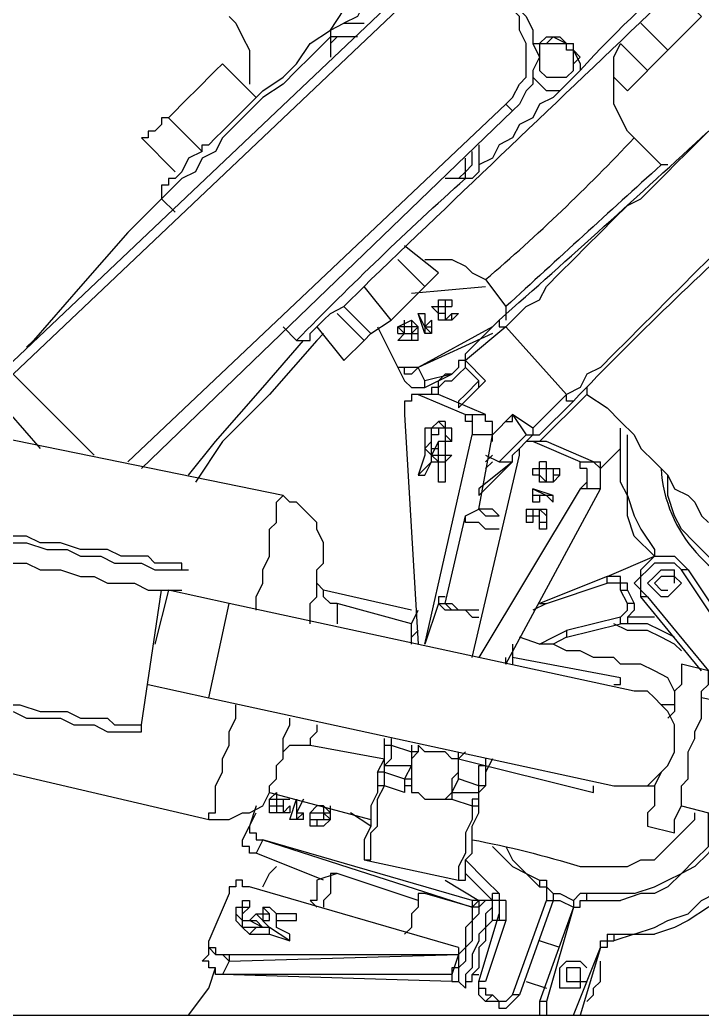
# Model space of a CAD drawing. Header units: millimetres. Extents: x -62354 to 129108, y -71259 to 35407.
# Drawn here: x 14429.8 to 14554.7, y -4990.8 to -4808.7 of the extents above; entities that cross this region are included whole.
import ezdxf

# ---------------------------------------------------------------- set-up
doc = ezdxf.new("R2010")
doc.units = ezdxf.units.MM
doc.header["$MEASUREMENT"] = 0
doc.layers.add('1st FL Layout xrf$0$CR-Machine', color=7, linetype='Continuous', transparency=0.5)

# ---------------------------------------------------------------- blocks, each defined once
blk = doc.blocks.new('1st FL Layout xrf$0$M6')
for p, q in [((-9201.186198631473, 1892.983706764934), (-9201.186198631473, 1892.97876738462)), ((-9201.149153279113, 1892.981237074777), (-9201.141744208642, 1892.981237074777)), ((-9201.141744208642, 1892.976297694462), (-9201.141744208642, 1892.981237074777)), ((-9201.166441110214, 1892.930608426552), (-9201.166441110214, 1892.934312961788)), ((-9201.165206265136, 1892.934312961788), (-9201.165206265136, 1892.930608426552)), ((-9201.168910800372, 1892.93184327163), (-9201.168910800372, 1892.928138736394)), ((-9201.171380490528, 1892.930608426552), (-9201.171380490528, 1892.926903891316)), ((-9201.17014564545, 1892.929373581473), (-9201.173850180687, 1892.929373581473)), ((-9201.173850180687, 1892.928138736394), (-9201.17014564545, 1892.928138736394)), ((-9201.17014564545, 1892.926903891316), (-9201.173850180687, 1892.926903891316)), ((-9201.167675955294, 1892.9046766799), (-9201.167675955294, 1892.910850905293)), ((-9201.163971420057, 1892.908381215136), (-9201.166441110214, 1892.908381215136)), ((-9201.167675955294, 1892.905911524979), (-9201.163971420057, 1892.905911524979)), ((-9201.140509363562, 1892.9046766799), (-9201.136804828328, 1892.9046766799)), ((-9201.123221532462, 1892.882449468484), (-9201.123221532462, 1892.884919158641)), ((-9201.130630602933, 1892.882449468484), (-9201.128160912776, 1892.879979778327)), ((-9201.128160912776, 1892.875040398012), (-9201.133100293091, 1892.875040398012)), ((-9201.176319870843, 1892.845404116124), (-9201.176319870843, 1892.854048031675)), ((-9201.16273657498, 1892.846638961203), (-9201.16273657498, 1892.851578341517)), ((-9201.157797194664, 1892.850343496439), (-9201.157797194664, 1892.845404116124)), ((-9201.163971420057, 1892.846638961203), (-9201.163971420057, 1892.842934425967)), ((-9201.13433513817, 1892.845404116124), (-9201.126926067698, 1892.845404116124)), ((-9201.196077392102, 1892.844169271045), (-9201.196077392102, 1892.840464735809)), ((-9201.168910800372, 1892.842934425967), (-9201.163971420057, 1892.842934425967)), ((-9201.154092659428, 1892.824411749787), (-9201.16026688482, 1892.824411749787)), ((-9201.159032039743, 1892.824411749787), (-9201.159032039743, 1892.821942059629)), ((-9201.156562349584, 1892.820707214551), (-9201.156562349584, 1892.825646594865)), ((-9201.155327504506, 1892.825646594865), (-9201.155327504506, 1892.820707214551)), ((-9201.159032039743, 1892.821942059629), (-9201.1615017299, 1892.819472369472)), ((-9201.154092659428, 1892.820707214551), (-9201.156562349584, 1892.820707214551)), ((-9201.16273657498, 1892.815767834236), (-9201.16273657498, 1892.809593608843)), ((-9201.207190997811, 1892.814532989157), (-9201.16273657498, 1892.814532989157)), ((-9201.14297905372, 1892.809593608843), (-9201.139274518484, 1892.809593608843))]:
    blk.add_line(p, q)
for points in [[(-9201.204721307653, 1892.986176455092), (-9201.203486462575, 1892.984941610013), (-9201.202251617497, 1892.982471919856), (-9201.201016772417, 1892.980002229698), (-9201.201016772417, 1892.973828004305)], [(-9201.209660687968, 1892.961479553518), (-9201.209660687968, 1892.962714398597), (-9201.20842584289, 1892.962714398597), (-9201.207190997811, 1892.963949243676), (-9201.205956152731, 1892.965184088754), (-9201.203486462575, 1892.967653778912), (-9201.201016772417, 1892.970123469069), (-9201.19854708226, 1892.972593159226), (-9201.194842547024, 1892.975062849384), (-9201.192372856867, 1892.977532539541), (-9201.189903166709, 1892.981237074777), (-9201.186198631473, 1892.983706764934), (-9201.183728941316, 1892.98741130017)], [(-9201.167675955294, 1892.999759750957), (-9201.17014564545, 1892.9972900608), (-9201.172615335608, 1892.996055215721), (-9201.173850180687, 1892.993585525564), (-9201.176319870843, 1892.992350680485), (-9201.177554715923, 1892.989880990328), (-9201.18002440608, 1892.988646145249), (-9201.181259251158, 1892.986176455092), (-9201.183728941316, 1892.984941610013), (-9201.18002440608, 1892.984941610013)], [(-9201.173850180687, 1892.989880990328), (-9201.171380490528, 1892.991115835406), (-9201.17014564545, 1892.992350680485), (-9201.167675955294, 1892.993585525564), (-9201.165206265136, 1892.993585525564), (-9201.16273657498, 1892.994820370642), (-9201.16026688482, 1892.993585525564), (-9201.159032039743, 1892.993585525564), (-9201.156562349584, 1892.992350680485), (-9201.154092659428, 1892.991115835406), (-9201.15285781435, 1892.989880990328), (-9201.151622969272, 1892.98741130017), (-9201.150388124192, 1892.986176455092), (-9201.149153279113, 1892.983706764934), (-9201.149153279113, 1892.981237074777), (-9201.147918434035, 1892.97876738462), (-9201.149153279113, 1892.976297694462), (-9201.149153279113, 1892.973828004305), (-9201.150388124192, 1892.972593159226), (-9201.151622969272, 1892.970123469069), (-9201.15285781435, 1892.96888862399)], [(-9201.220774293675, 1892.903441834821), (-9201.15285781435, 1892.96888862399), (-9201.154092659428, 1892.970123469069), (-9201.15285781435, 1892.971358314148), (-9201.151622969272, 1892.973828004305), (-9201.150388124192, 1892.975062849384), (-9201.150388124192, 1892.981237074777), (-9201.151622969272, 1892.983706764934), (-9201.151622969272, 1892.986176455092), (-9201.154092659428, 1892.988646145249), (-9201.156562349584, 1892.989880990328), (-9201.157797194664, 1892.991115835406), (-9201.16026688482, 1892.992350680485), (-9201.166441110214, 1892.992350680485), (-9201.168910800372, 1892.991115835406), (-9201.17014564545, 1892.989880990328), (-9201.172615335608, 1892.988646145249)], [(-9201.229418209226, 1892.905911524979), (-9201.24423635017, 1892.920729665922), (-9201.172615335608, 1892.988646145249), (-9201.172615335608, 1892.989880990328), (-9201.173850180687, 1892.989880990328), (-9201.245471195249, 1892.921964511001), (-9201.245471195249, 1892.920729665922)], [(-9201.186198631473, 1892.983706764934), (-9201.183728941316, 1892.984941610013)], [(-9201.13433513817, 1892.975062849384), (-9201.131865448013, 1892.972593159226), (-9201.12445637754, 1892.980002229698), (-9201.129395757855, 1892.984941610013)], [(-9201.181259251158, 1892.982471919856), (-9201.186198631473, 1892.982471919856), (-9201.189903166709, 1892.97876738462), (-9201.192372856867, 1892.976297694462), (-9201.194842547024, 1892.973828004305), (-9201.19854708226, 1892.971358314148), (-9201.201016772417, 1892.96888862399), (-9201.203486462575, 1892.966418933833), (-9201.205956152731, 1892.963949243676), (-9201.207190997811, 1892.961479553518), (-9201.209660687968, 1892.96024470844), (-9201.210895533046, 1892.957775018282), (-9201.213365223204, 1892.956540173204), (-9201.21583491336, 1892.954070483047), (-9201.21706975844, 1892.952835637968), (-9201.223243983834, 1892.946661412574), (-9201.231887899385, 1892.936782651945), (-9201.240531814934, 1892.926903891316), (-9201.241766660012, 1892.925669046237)], [(-9201.184963786394, 1892.982471919856), (-9201.186198631473, 1892.981237074777)], [(-9201.147918434035, 1892.981237074777), (-9201.146683588957, 1892.982471919856), (-9201.144213898799, 1892.982471919856)], [(-9201.147918434035, 1892.981237074777), (-9201.147918434035, 1892.976297694462), (-9201.146683588957, 1892.975062849384), (-9201.14297905372, 1892.975062849384)], [(-9201.145448743877, 1892.982471919856), (-9201.146683588957, 1892.981237074777)], [(-9201.145448743877, 1892.982471919856), (-9201.14297905372, 1892.981237074777)], [(-9201.14297905372, 1892.981237074777), (-9201.144213898799, 1892.982471919856)], [(-9201.141744208642, 1892.980002229698), (-9201.14297905372, 1892.980002229698), (-9201.14297905372, 1892.981237074777)], [(-9201.12445637754, 1892.959009863361), (-9201.125691222618, 1892.959009863361), (-9201.130630602933, 1892.963949243676), (-9201.131865448013, 1892.965184088754), (-9201.13433513817, 1892.970123469069), (-9201.13433513817, 1892.97876738462), (-9201.133100293091, 1892.981237074777), (-9201.128160912776, 1892.976297694462)], [(-9201.141744208642, 1892.980002229698), (-9201.140509363562, 1892.977532539541), (-9201.140509363562, 1892.976297694462), (-9201.141744208642, 1892.975062849384), (-9201.145448743877, 1892.971358314148), (-9201.147918434035, 1892.970123469069), (-9201.149153279113, 1892.967653778912), (-9201.151622969272, 1892.966418933833), (-9201.15285781435, 1892.963949243676), (-9201.155327504506, 1892.962714398597), (-9201.156562349584, 1892.96024470844), (-9201.159032039743, 1892.959009863361)], [(-9201.141744208642, 1892.977532539541), (-9201.140509363562, 1892.97876738462), (-9201.141744208642, 1892.980002229698)], [(-9201.199781927338, 1892.971358314148), (-9201.205956152731, 1892.977532539541), (-9201.207190997811, 1892.976297694462), (-9201.210895533046, 1892.972593159226), (-9201.212130378126, 1892.971358314148), (-9201.21583491336, 1892.967653778912), (-9201.209660687968, 1892.961479553518), (-9201.212130378126, 1892.96024470844), (-9201.213365223204, 1892.957775018282), (-9201.214600068282, 1892.956540173204), (-9201.21583491336, 1892.956540173204), (-9201.21583491336, 1892.955305328125), (-9201.21706975844, 1892.955305328125), (-9201.21706975844, 1892.952835637968), (-9201.214600068282, 1892.95036594781)], [(-9201.14297905372, 1892.975062849384), (-9201.141744208642, 1892.976297694462)], [(-9201.144213898799, 1892.972593159226), (-9201.146683588957, 1892.972593159226), (-9201.149153279113, 1892.975062849384)], [(-9201.223243983834, 1892.9046766799), (-9201.154092659428, 1892.970123469069)], [(-9201.21583491336, 1892.967653778912), (-9201.21706975844, 1892.967653778912), (-9201.21706975844, 1892.966418933833), (-9201.218304603519, 1892.965184088754), (-9201.219539448597, 1892.965184088754), (-9201.219539448597, 1892.963949243676), (-9201.220774293675, 1892.963949243676), (-9201.214600068282, 1892.957775018282)], [(-9201.147918434035, 1892.909616060215), (-9201.141744208642, 1892.915790285608), (-9201.14297905372, 1892.915790285608), (-9201.14297905372, 1892.917025130686), (-9201.154092659428, 1892.929373581473), (-9201.15285781435, 1892.930608426552), (-9201.150388124192, 1892.933078116709), (-9201.147918434035, 1892.934312961788), (-9201.146683588957, 1892.936782651945), (-9201.144213898799, 1892.939252342102), (-9201.141744208642, 1892.94172203226), (-9201.139274518484, 1892.944191722417), (-9201.136804828328, 1892.946661412574), (-9201.13433513817, 1892.949131102732), (-9201.131865448013, 1892.951600792889), (-9201.129395757855, 1892.952835637968), (-9201.126926067698, 1892.955305328125), (-9201.12445637754, 1892.957775018282), (-9201.123221532462, 1892.959009863361), (-9201.120751842303, 1892.961479553518), (-9201.117047307069, 1892.965184088754), (-9201.115812461989, 1892.965184088754), (-9201.115812461989, 1892.967653778912)], [(-9201.159032039743, 1892.962714398597), (-9201.159032039743, 1892.957775018282), (-9201.16026688482, 1892.956540173204), (-9201.165206265136, 1892.956540173204)], [(-9201.16273657498, 1892.956540173204), (-9201.1615017299, 1892.957775018282), (-9201.16026688482, 1892.959009863361), (-9201.16026688482, 1892.961479553518)], [(-9201.103464011203, 1892.962714398597), (-9201.10716854644, 1892.96024470844), (-9201.10716854644, 1892.959009863361), (-9201.10593370136, 1892.951600792889), (-9201.10716854644, 1892.95036594781), (-9201.109638236596, 1892.949131102732), (-9201.110873081674, 1892.946661412574), (-9201.113342771832, 1892.945426567496), (-9201.11457761691, 1892.942956877338), (-9201.117047307069, 1892.94172203226), (-9201.119516997225, 1892.939252342102), (-9201.121986687383, 1892.936782651945), (-9201.12445637754, 1892.934312961788), (-9201.126926067698, 1892.93184327163), (-9201.129395757855, 1892.929373581473), (-9201.131865448013, 1892.926903891316), (-9201.13433513817, 1892.924434201158), (-9201.136804828328, 1892.921964511001), (-9201.139274518484, 1892.920729665922), (-9201.140509363562, 1892.918259975765), (-9201.14297905372, 1892.917025130686), (-9201.149153279113, 1892.910850905293), (-9201.15285781435, 1892.91332059545), (-9201.156562349584, 1892.909616060215)], [(-9201.168910800372, 1892.936782651945), (-9201.166441110214, 1892.939252342102), (-9201.172615335608, 1892.944191722417)], [(-9201.139274518484, 1892.918259975765), (-9201.139274518484, 1892.917025130686), (-9201.135569983247, 1892.914555440529), (-9201.133100293091, 1892.912085750372), (-9201.130630602933, 1892.909616060215), (-9201.129395757855, 1892.907146370057), (-9201.126926067698, 1892.9046766799), (-9201.12445637754, 1892.902206989743), (-9201.123221532462, 1892.899737299585), (-9201.120751842303, 1892.898502454507), (-9201.119516997225, 1892.897267609428), (-9201.118282152147, 1892.894797919271), (-9201.117047307069, 1892.893563074192)], [(-9201.175085025765, 1892.930608426552), (-9201.168910800372, 1892.936782651945), (-9201.173850180687, 1892.94172203226)], [(-9201.168910800372, 1892.94172203226), (-9201.163971420057, 1892.94172203226), (-9201.1615017299, 1892.940487187181), (-9201.16026688482, 1892.939252342102), (-9201.157797194664, 1892.938017497024), (-9201.154092659428, 1892.933078116709), (-9201.154092659428, 1892.930608426552)], [(-9201.194842547024, 1892.929373581473), (-9201.192372856867, 1892.926903891316), (-9201.189903166709, 1892.926903891316), (-9201.189903166709, 1892.928138736394), (-9201.187433476553, 1892.930608426552), (-9201.186198631473, 1892.93184327163), (-9201.183728941316, 1892.933078116709), (-9201.178789561001, 1892.928138736394), (-9201.175085025765, 1892.930608426552), (-9201.18002440608, 1892.936782651945), (-9201.183728941316, 1892.933078116709)], [(-9201.171380490528, 1892.935547806866), (-9201.157797194664, 1892.936782651945)], [(-9201.166441110214, 1892.934312961788), (-9201.163971420057, 1892.934312961788), (-9201.163971420057, 1892.933078116709)], [(-9201.18866832163, 1892.929373581473), (-9201.183728941316, 1892.92319935608), (-9201.18002440608, 1892.926903891316), (-9201.184963786394, 1892.93184327163)], [(-9201.167675955294, 1892.930608426552), (-9201.167675955294, 1892.928138736394), (-9201.168910800372, 1892.928138736394), (-9201.17014564545, 1892.93184327163)], [(-9201.167675955294, 1892.930608426552), (-9201.168910800372, 1892.929373581473), (-9201.17014564545, 1892.93184327163), (-9201.168910800372, 1892.93184327163)], [(-9201.166441110214, 1892.93184327163), (-9201.167675955294, 1892.933078116709), (-9201.163971420057, 1892.933078116709)], [(-9201.163971420057, 1892.930608426552), (-9201.163971420057, 1892.93184327163), (-9201.16273657498, 1892.93184327163), (-9201.163971420057, 1892.930608426552), (-9201.166441110214, 1892.930608426552)], [(-9201.165206265136, 1892.93184327163), (-9201.166441110214, 1892.93184327163)], [(-9201.165206265136, 1892.930608426552), (-9201.163971420057, 1892.93184327163)], [(-9201.173850180687, 1892.928138736394), (-9201.173850180687, 1892.929373581473), (-9201.171380490528, 1892.930608426552)], [(-9201.173850180687, 1892.929373581473), (-9201.172615335608, 1892.928138736394), (-9201.172615335608, 1892.930608426552)], [(-9201.17014564545, 1892.926903891316), (-9201.17014564545, 1892.929373581473), (-9201.171380490528, 1892.930608426552)], [(-9201.159032039743, 1892.918259975765), (-9201.159032039743, 1892.919494820844), (-9201.1615017299, 1892.921964511001), (-9201.1615017299, 1892.924434201158), (-9201.155327504506, 1892.930608426552), (-9201.155327504506, 1892.929373581473), (-9201.154092659428, 1892.929373581473), (-9201.1615017299, 1892.92319935608)], [(-9201.177554715923, 1892.929373581473), (-9201.173850180687, 1892.921964511001), (-9201.172615335608, 1892.919494820844), (-9201.171380490528, 1892.918259975765), (-9201.168910800372, 1892.918259975765), (-9201.168910800372, 1892.919494820844)], [(-9201.156562349584, 1892.929373581473), (-9201.17014564545, 1892.921964511001), (-9201.171380490528, 1892.920729665922), (-9201.172615335608, 1892.920729665922), (-9201.172615335608, 1892.921964511001)], [(-9201.17014564545, 1892.929373581473), (-9201.171380490528, 1892.928138736394)], [(-9201.168910800372, 1892.929373581473), (-9201.167675955294, 1892.928138736394)], [(-9201.168910800372, 1892.929373581473), (-9201.167675955294, 1892.929373581473)], [(-9201.212130378126, 1892.902206989743), (-9201.207190997811, 1892.908381215136), (-9201.19854708226, 1892.918259975765), (-9201.191138011787, 1892.926903891316)], [(-9201.187433476553, 1892.928138736394), (-9201.18866832163, 1892.926903891316), (-9201.197312237182, 1892.917025130686), (-9201.205956152731, 1892.908381215136), (-9201.210895533046, 1892.900972144664)], [(-9201.178789561001, 1892.928138736394), (-9201.18002440608, 1892.926903891316)], [(-9201.173850180687, 1892.926903891316), (-9201.172615335608, 1892.928138736394)], [(-9201.156562349584, 1892.928138736394), (-9201.17014564545, 1892.921964511001)], [(-9201.1615017299, 1892.92319935608), (-9201.16273657498, 1892.92319935608), (-9201.16273657498, 1892.921964511001), (-9201.163971420057, 1892.920729665922), (-9201.165206265136, 1892.920729665922), (-9201.166441110214, 1892.919494820844)], [(-9201.159032039743, 1892.919494820844), (-9201.1615017299, 1892.917025130686), (-9201.16273657498, 1892.915790285608), (-9201.16273657498, 1892.914555440529), (-9201.157797194664, 1892.919494820844), (-9201.1615017299, 1892.92319935608)], [(-9201.168910800372, 1892.918259975765), (-9201.163971420057, 1892.920729665922), (-9201.168910800372, 1892.919494820844), (-9201.17014564545, 1892.921964511001), (-9201.173850180687, 1892.921964511001)], [(-9201.166441110214, 1892.918259975765), (-9201.165206265136, 1892.919494820844), (-9201.163971420057, 1892.919494820844), (-9201.16273657498, 1892.920729665922), (-9201.1615017299, 1892.921964511001)], [(-9201.166441110214, 1892.917025130686), (-9201.166441110214, 1892.919494820844)], [(-9201.166441110214, 1892.918259975765), (-9201.167675955294, 1892.918259975765), (-9201.167675955294, 1892.917025130686)], [(-9201.247940885407, 1892.917025130686), (-9201.239296969856, 1892.907146370057)], [(-9201.17014564545, 1892.917025130686), (-9201.1615017299, 1892.91332059545), (-9201.157797194664, 1892.91332059545), (-9201.166441110214, 1892.917025130686), (-9201.171380490528, 1892.917025130686), (-9201.171380490528, 1892.915790285608), (-9201.172615335608, 1892.915790285608)], [(-9201.172615335608, 1892.915790285608), (-9201.172615335608, 1892.91332059545), (-9201.17014564545, 1892.871335862776)], [(-9201.147918434035, 1892.908381215136), (-9201.139274518484, 1892.917025130686)], [(-9201.165206265136, 1892.912085750372), (-9201.166441110214, 1892.912085750372), (-9201.167675955294, 1892.910850905293)], [(-9201.165206265136, 1892.912085750372), (-9201.165206265136, 1892.900972144664), (-9201.166441110214, 1892.900972144664), (-9201.166441110214, 1892.908381215136)], [(-9201.166441110214, 1892.912085750372), (-9201.165206265136, 1892.910850905293)], [(-9201.16026688482, 1892.912085750372), (-9201.1615017299, 1892.912085750372), (-9201.1615017299, 1892.91332059545)], [(-9201.16026688482, 1892.91332059545), (-9201.16026688482, 1892.909616060215)], [(-9201.156562349584, 1892.912085750372), (-9201.157797194664, 1892.912085750372), (-9201.157797194664, 1892.91332059545)], [(-9201.156562349584, 1892.908381215136), (-9201.156562349584, 1892.912085750372)], [(-9201.154092659428, 1892.912085750372), (-9201.15285781435, 1892.912085750372)], [(-9201.15285781435, 1892.912085750372), (-9201.15285781435, 1892.91332059545), (-9201.150388124192, 1892.909616060215), (-9201.147918434035, 1892.909616060215)], [(-9201.270168096822, 1892.910850905293), (-9201.28251654761, 1892.893563074192), (-9201.280046857451, 1892.896032764349), (-9201.276342322215, 1892.896032764349), (-9201.275107477137, 1892.894797919271), (-9201.270168096822, 1892.894797919271), (-9201.267698406666, 1892.893563074192), (-9201.261524181271, 1892.893563074192), (-9201.257819646036, 1892.892328229113), (-9201.255349955878, 1892.892328229113), (-9201.251645420642, 1892.891093384035), (-9201.247940885407, 1892.891093384035), (-9201.24423635017, 1892.889858538956), (-9201.241766660012, 1892.889858538956), (-9201.238062124778, 1892.888623693877), (-9201.234357589541, 1892.888623693877), (-9201.231887899385, 1892.887388848799), (-9201.228183364148, 1892.887388848799), (-9201.22571367399, 1892.88615400372), (-9201.220774293675, 1892.88615400372), (-9201.218304603519, 1892.884919158641), (-9201.212130378126, 1892.884919158641)], [(-9201.163971420057, 1892.910850905293), (-9201.168910800372, 1892.910850905293), (-9201.168910800372, 1892.905911524979), (-9201.17014564545, 1892.902206989743), (-9201.167675955294, 1892.9046766799)], [(-9201.166441110214, 1892.910850905293), (-9201.166441110214, 1892.909616060215), (-9201.167675955294, 1892.909616060215)], [(-9201.165206265136, 1892.909616060215), (-9201.163971420057, 1892.908381215136), (-9201.163971420057, 1892.910850905293)], [(-9201.149153279113, 1892.910850905293), (-9201.149153279113, 1892.909616060215)], [(-9201.131865448013, 1892.898502454507), (-9201.133100293091, 1892.900972144664), (-9201.133100293091, 1892.910850905293)], [(-9201.189903166709, 1892.875040398012), (-9201.189903166709, 1892.878744933248), (-9201.18866832163, 1892.879979778327), (-9201.18866832163, 1892.884919158641), (-9201.187433476553, 1892.88615400372), (-9201.187433476553, 1892.889858538956), (-9201.18866832163, 1892.892328229113), (-9201.18866832163, 1892.893563074192), (-9201.189903166709, 1892.894797919271), (-9201.192372856867, 1892.897267609428), (-9201.193607701945, 1892.897267609428), (-9201.194842547024, 1892.898502454507), (-9201.249175730485, 1892.909616060215), (-9201.255349955878, 1892.909616060215), (-9201.256584800956, 1892.908381215136), (-9201.257819646036, 1892.907146370057), (-9201.259054491115, 1892.905911524979), (-9201.260289336193, 1892.903441834821), (-9201.261524181271, 1892.902206989743), (-9201.261524181271, 1892.898502454507), (-9201.262759026351, 1892.897267609428)], [(-9201.159032039743, 1892.877510088169), (-9201.165206265136, 1892.877510088169), (-9201.166441110214, 1892.878744933248), (-9201.168910800372, 1892.871335862776), (-9201.16026688482, 1892.909616060215)], [(-9201.166441110214, 1892.908381215136), (-9201.167675955294, 1892.905911524979), (-9201.168910800372, 1892.907146370057), (-9201.167675955294, 1892.908381215136)], [(-9201.165206265136, 1892.878744933248), (-9201.1615017299, 1892.894797919271), (-9201.159032039743, 1892.896032764349), (-9201.156562349584, 1892.909616060215)], [(-9201.156562349584, 1892.909616060215), (-9201.16026688482, 1892.909616060215)], [(-9201.16026688482, 1892.868866172619), (-9201.151622969272, 1892.905911524979), (-9201.151622969272, 1892.907146370057), (-9201.150388124192, 1892.908381215136)], [(-9201.155327504506, 1892.9046766799), (-9201.151622969272, 1892.908381215136), (-9201.150388124192, 1892.909616060215)], [(-9201.146683588957, 1892.908381215136), (-9201.150388124192, 1892.908381215136), (-9201.149153279113, 1892.909616060215)], [(-9201.139274518484, 1892.903441834821), (-9201.140509363562, 1892.903441834821), (-9201.140509363562, 1892.9046766799), (-9201.149153279113, 1892.908381215136)], [(-9201.138039673406, 1892.9046766799), (-9201.146683588957, 1892.908381215136)], [(-9201.133100293091, 1892.883684313563), (-9201.135569983247, 1892.883684313563), (-9201.126926067698, 1892.887388848799), (-9201.130630602933, 1892.891093384035), (-9201.131865448013, 1892.894797919271), (-9201.131865448013, 1892.909616060215)], [(-9201.167675955294, 1892.907146370057), (-9201.166441110214, 1892.907146370057)], [(-9201.157797194664, 1892.905911524979), (-9201.155327504506, 1892.9046766799), (-9201.15285781435, 1892.9046766799), (-9201.15285781435, 1892.905911524979), (-9201.151622969272, 1892.907146370057)], [(-9201.136804828328, 1892.903441834821), (-9201.133100293091, 1892.907146370057)], [(-9201.17014564545, 1892.902206989743), (-9201.168910800372, 1892.902206989743), (-9201.167675955294, 1892.9046766799), (-9201.165206265136, 1892.9046766799)], [(-9201.166441110214, 1892.9046766799), (-9201.167675955294, 1892.905911524979)], [(-9201.163971420057, 1892.905911524979), (-9201.165206265136, 1892.9046766799)], [(-9201.159032039743, 1892.899737299585), (-9201.159032039743, 1892.898502454507), (-9201.15285781435, 1892.9046766799), (-9201.159032039743, 1892.899737299585)], [(-9201.157797194664, 1892.9046766799), (-9201.156562349584, 1892.905911524979)], [(-9201.156562349584, 1892.9046766799), (-9201.157797194664, 1892.903441834821)], [(-9201.154092659428, 1892.86763132754), (-9201.136804828328, 1892.899737299585), (-9201.136804828328, 1892.9046766799)], [(-9201.146683588957, 1892.900972144664), (-9201.146683588957, 1892.9046766799), (-9201.147918434035, 1892.9046766799)], [(-9201.145448743877, 1892.900972144664), (-9201.147918434035, 1892.900972144664), (-9201.147918434035, 1892.9046766799)], [(-9201.138039673406, 1892.9046766799), (-9201.136804828328, 1892.903441834821)], [(-9201.147918434035, 1892.902206989743), (-9201.149153279113, 1892.902206989743), (-9201.149153279113, 1892.903441834821), (-9201.144213898799, 1892.903441834821)], [(-9201.145448743877, 1892.903441834821), (-9201.145448743877, 1892.900972144664)], [(-9201.144213898799, 1892.902206989743), (-9201.144213898799, 1892.903441834821)], [(-9201.139274518484, 1892.903441834821), (-9201.139274518484, 1892.899737299585)], [(-9201.147918434035, 1892.902206989743), (-9201.146683588957, 1892.900972144664)], [(-9201.145448743877, 1892.900972144664), (-9201.144213898799, 1892.902206989743), (-9201.145448743877, 1892.902206989743)], [(-9201.140509363562, 1892.899737299585), (-9201.139274518484, 1892.900972144664)], [(-9201.093585250574, 1892.876275243091), (-9201.093585250574, 1892.877510088169), (-9201.094820095652, 1892.878744933248), (-9201.09605494073, 1892.878744933248), (-9201.094820095652, 1892.879979778327), (-9201.104698856281, 1892.881214623405), (-9201.108403391518, 1892.882449468484), (-9201.110873081674, 1892.883684313563), (-9201.113342771832, 1892.884919158641), (-9201.115812461989, 1892.88615400372), (-9201.118282152147, 1892.888623693877), (-9201.119516997225, 1892.889858538956), (-9201.121986687383, 1892.892328229113), (-9201.123221532462, 1892.894797919271), (-9201.12445637754, 1892.898502454507), (-9201.12445637754, 1892.902206989743)], [(-9201.136804828328, 1892.899737299585), (-9201.140509363562, 1892.899737299585), (-9201.159032039743, 1892.868866172619)], [(-9201.147918434035, 1892.898502454507), (-9201.147918434035, 1892.897267609428), (-9201.149153279113, 1892.897267609428), (-9201.149153279113, 1892.899737299585), (-9201.146683588957, 1892.898502454507), (-9201.145448743877, 1892.897267609428), (-9201.145448743877, 1892.898502454507), (-9201.149153279113, 1892.899737299585)], [(-9201.213365223204, 1892.884919158641), (-9201.213365223204, 1892.88615400372), (-9201.218304603519, 1892.88615400372), (-9201.219539448597, 1892.887388848799), (-9201.224478828912, 1892.887388848799), (-9201.22694851907, 1892.888623693877), (-9201.231887899385, 1892.888623693877), (-9201.23559243462, 1892.889858538956), (-9201.239296969856, 1892.889858538956), (-9201.241766660012, 1892.891093384035), (-9201.245471195249, 1892.891093384035)], [(-9201.245471195249, 1892.88615400372), (-9201.241766660012, 1892.88615400372), (-9201.239296969856, 1892.884919158641), (-9201.23559243462, 1892.884919158641), (-9201.231887899385, 1892.883684313563), (-9201.229418209226, 1892.883684313563), (-9201.22694851907, 1892.882449468484), (-9201.222009138755, 1892.882449468484), (-9201.219539448597, 1892.881214623405), (-9201.213365223204, 1892.881214623405)], [(-9201.199781927338, 1892.877510088169), (-9201.199781927338, 1892.879979778327), (-9201.19854708226, 1892.882449468484), (-9201.19854708226, 1892.884919158641), (-9201.197312237182, 1892.887388848799), (-9201.197312237182, 1892.892328229113), (-9201.196077392102, 1892.893563074192), (-9201.196077392102, 1892.897267609428), (-9201.194842547024, 1892.898502454507)], [(-9201.145448743877, 1892.898502454507), (-9201.149153279113, 1892.898502454507)], [(-9201.131865448013, 1892.898502454507), (-9201.130630602933, 1892.894797919271), (-9201.129395757855, 1892.892328229113), (-9201.126926067698, 1892.888623693877), (-9201.126926067698, 1892.887388848799)], [(-9201.149153279113, 1892.896032764349), (-9201.149153279113, 1892.893563074192), (-9201.150388124192, 1892.893563074192)], [(-9201.150388124192, 1892.896032764349), (-9201.146683588957, 1892.896032764349)], [(-9201.150388124192, 1892.896032764349), (-9201.150388124192, 1892.893563074192)], [(-9201.146683588957, 1892.896032764349), (-9201.146683588957, 1892.892328229113), (-9201.147918434035, 1892.892328229113), (-9201.147918434035, 1892.896032764349)], [(-9201.147918434035, 1892.896032764349), (-9201.146683588957, 1892.894797919271)], [(-9201.155327504506, 1892.892328229113), (-9201.157797194664, 1892.892328229113), (-9201.159032039743, 1892.893563074192), (-9201.1615017299, 1892.893563074192), (-9201.1615017299, 1892.894797919271)], [(-9201.150388124192, 1892.894797919271), (-9201.147918434035, 1892.894797919271)], [(-9201.146683588957, 1892.893563074192), (-9201.147918434035, 1892.893563074192)], [(-9201.129395757855, 1892.884919158641), (-9201.126926067698, 1892.887388848799), (-9201.123221532462, 1892.887388848799), (-9201.121986687383, 1892.88615400372), (-9201.120751842303, 1892.884919158641), (-9201.121986687383, 1892.884919158641), (-9201.123221532462, 1892.88615400372), (-9201.126926067698, 1892.88615400372)], [(-9201.130630602933, 1892.882449468484), (-9201.126926067698, 1892.88615400372)], [(-9201.128160912776, 1892.879979778327), (-9201.129395757855, 1892.879979778327), (-9201.129395757855, 1892.884919158641)], [(-9201.121986687383, 1892.882449468484), (-9201.12445637754, 1892.879979778327), (-9201.125691222618, 1892.879979778327), (-9201.126926067698, 1892.881214623405), (-9201.128160912776, 1892.882449468484), (-9201.126926067698, 1892.883684313563), (-9201.125691222618, 1892.884919158641), (-9201.123221532462, 1892.884919158641)], [(-9201.120751842303, 1892.884919158641), (-9201.108403391518, 1892.866396482461), (-9201.109638236596, 1892.866396482461), (-9201.121986687383, 1892.884919158641)], [(-9201.131865448013, 1892.882449468484), (-9201.135569983247, 1892.882449468484), (-9201.135569983247, 1892.883684313563), (-9201.147918434035, 1892.878744933248), (-9201.146683588957, 1892.878744933248), (-9201.135569983247, 1892.882449468484)], [(-9201.133100293091, 1892.881214623405), (-9201.133100293091, 1892.883684313563)], [(-9201.123221532462, 1892.883684313563), (-9201.125691222618, 1892.883684313563), (-9201.126926067698, 1892.882449468484), (-9201.125691222618, 1892.881214623405), (-9201.12445637754, 1892.881214623405)], [(-9201.123221532462, 1892.883684313563), (-9201.121986687383, 1892.882449468484)], [(-9201.24423635017, 1892.858987411989), (-9201.241766660012, 1892.857752566911), (-9201.23559243462, 1892.857752566911), (-9201.233122744463, 1892.856517721832), (-9201.229418209226, 1892.856517721832), (-9201.22694851907, 1892.855282876753), (-9201.220774293675, 1892.855282876753), (-9201.220774293675, 1892.856517721832), (-9201.21706975844, 1892.881214623405)], [(-9201.219539448597, 1892.863926792304), (-9201.20842584289, 1892.861457102147), (-9201.204721307653, 1892.878744933248), (-9201.21583491336, 1892.881214623405), (-9201.218304603519, 1892.871335862776)], [(-9201.171380490528, 1892.875040398012), (-9201.184963786394, 1892.878744933248), (-9201.186198631473, 1892.878744933248), (-9201.187433476553, 1892.879979778327), (-9201.187433476553, 1892.881214623405), (-9201.18866832163, 1892.882449468484)], [(-9201.171380490528, 1892.877510088169), (-9201.187433476553, 1892.881214623405)], [(-9201.131865448013, 1892.881214623405), (-9201.131865448013, 1892.882449468484)], [(-9201.165206265136, 1892.879979778327), (-9201.166441110214, 1892.879979778327), (-9201.166441110214, 1892.878744933248), (-9201.163971420057, 1892.878744933248)], [(-9201.118282152147, 1892.866396482461), (-9201.129395757855, 1892.879979778327)], [(-9201.128160912776, 1892.879979778327), (-9201.117047307069, 1892.866396482461), (-9201.115812461989, 1892.865161637383), (-9201.115812461989, 1892.863926792304), (-9201.117047307069, 1892.863926792304)], [(-9201.128160912776, 1892.845404116124), (-9201.126926067698, 1892.846638961203), (-9201.125691222618, 1892.847873806281), (-9201.12445637754, 1892.84910865136), (-9201.123221532462, 1892.851578341517), (-9201.123221532462, 1892.856517721832), (-9201.12445637754, 1892.858987411989), (-9201.125691222618, 1892.860222257068), (-9201.126926067698, 1892.861457102147), (-9201.128160912776, 1892.862691947225), (-9201.130630602933, 1892.862691947225), (-9201.204721307653, 1892.878744933248)], [(-9201.184963786394, 1892.878744933248), (-9201.184963786394, 1892.875040398012)], [(-9201.171380490528, 1892.871335862776), (-9201.171380490528, 1892.875040398012), (-9201.17014564545, 1892.877510088169)], [(-9201.165206265136, 1892.878744933248), (-9201.163971420057, 1892.877510088169)], [(-9201.16273657498, 1892.877510088169), (-9201.163971420057, 1892.878744933248)], [(-9201.1615017299, 1892.877510088169), (-9201.16026688482, 1892.876275243091), (-9201.159032039743, 1892.876275243091)], [(-9201.146683588957, 1892.878744933248), (-9201.149153279113, 1892.877510088169)], [(-9201.133100293091, 1892.876275243091), (-9201.131865448013, 1892.877510088169), (-9201.131865448013, 1892.878744933248)], [(-9201.130630602933, 1892.878744933248), (-9201.130630602933, 1892.877510088169), (-9201.131865448013, 1892.876275243091), (-9201.131865448013, 1892.875040398012)], [(-9201.14297905372, 1892.872570707854), (-9201.133100293091, 1892.875040398012), (-9201.133100293091, 1892.876275243091), (-9201.14297905372, 1892.873805552933), (-9201.14297905372, 1892.872570707854), (-9201.145448743877, 1892.871335862776)], [(-9201.126926067698, 1892.876275243091), (-9201.131865448013, 1892.876275243091)], [(-9201.17014564545, 1892.873805552933), (-9201.171380490528, 1892.872570707854)], [(-9201.147918434035, 1892.871335862776), (-9201.145448743877, 1892.872570707854), (-9201.14297905372, 1892.873805552933)], [(-9201.121986687383, 1892.870101017697), (-9201.123221532462, 1892.871335862776), (-9201.125691222618, 1892.872570707854), (-9201.128160912776, 1892.873805552933), (-9201.131865448013, 1892.873805552933), (-9201.13433513817, 1892.875040398012)], [(-9201.123221532462, 1892.872570707854), (-9201.125691222618, 1892.873805552933), (-9201.128160912776, 1892.875040398012)], [(-9201.123221532462, 1892.862691947225), (-9201.12445637754, 1892.865161637383), (-9201.126926067698, 1892.866396482461), (-9201.129395757855, 1892.86763132754), (-9201.133100293091, 1892.86763132754), (-9201.13433513817, 1892.868866172619), (-9201.138039673406, 1892.868866172619), (-9201.140509363562, 1892.870101017697), (-9201.14297905372, 1892.870101017697), (-9201.145448743877, 1892.871335862776), (-9201.147918434035, 1892.871335862776), (-9201.151622969272, 1892.872570707854)], [(-9201.15285781435, 1892.871335862776), (-9201.15285781435, 1892.86763132754)], [(-9201.154092659428, 1892.86763132754), (-9201.154092659428, 1892.868866172619)], [(-9201.13433513817, 1892.863926792304), (-9201.133100293091, 1892.863926792304), (-9201.133100293091, 1892.865161637383), (-9201.15285781435, 1892.868866172619)], [(-9201.28251654761, 1892.866396482461), (-9201.277577167295, 1892.866396482461), (-9201.275107477137, 1892.865161637383), (-9201.270168096822, 1892.865161637383), (-9201.267698406666, 1892.863926792304), (-9201.261524181271, 1892.863926792304), (-9201.259054491115, 1892.862691947225), (-9201.255349955878, 1892.862691947225), (-9201.252880265722, 1892.861457102147), (-9201.249175730485, 1892.861457102147), (-9201.245471195249, 1892.860222257068), (-9201.243001505092, 1892.860222257068), (-9201.239296969856, 1892.858987411989), (-9201.234357589541, 1892.858987411989), (-9201.231887899385, 1892.857752566911), (-9201.22694851907, 1892.857752566911), (-9201.22571367399, 1892.856517721832), (-9201.220774293675, 1892.856517721832)], [(-9201.125691222618, 1892.847873806281), (-9201.126926067698, 1892.845404116124), (-9201.126926067698, 1892.841699580888), (-9201.128160912776, 1892.840464735809), (-9201.128160912776, 1892.837995045652), (-9201.123221532462, 1892.836760200573), (-9201.123221532462, 1892.839229890731), (-9201.121986687383, 1892.841699580888), (-9201.121986687383, 1892.845404116124), (-9201.120751842303, 1892.846638961203), (-9201.120751842303, 1892.851578341517), (-9201.119516997225, 1892.854048031675), (-9201.119516997225, 1892.855282876753), (-9201.118282152147, 1892.857752566911), (-9201.118282152147, 1892.862691947225), (-9201.117047307069, 1892.863926792304), (-9201.117047307069, 1892.866396482461), (-9201.121986687383, 1892.86763132754), (-9201.121986687383, 1892.863926792304), (-9201.123221532462, 1892.862691947225), (-9201.123221532462, 1892.858987411989), (-9201.12445637754, 1892.857752566911)], [(-9201.268933251744, 1892.862691947225), (-9201.270168096822, 1892.861457102147), (-9201.268933251744, 1892.858987411989), (-9201.268933251744, 1892.857752566911), (-9201.267698406666, 1892.855282876753), (-9201.266463561586, 1892.854048031675), (-9201.26399387143, 1892.851578341517), (-9201.261524181271, 1892.851578341517), (-9201.20842584289, 1892.839229890731), (-9201.204721307653, 1892.839229890731), (-9201.202251617497, 1892.840464735809), (-9201.201016772417, 1892.840464735809), (-9201.19854708226, 1892.841699580888), (-9201.197312237182, 1892.844169271045), (-9201.197312237182, 1892.845404116124), (-9201.196077392102, 1892.846638961203), (-9201.196077392102, 1892.84910865136)], [(-9201.20842584289, 1892.861457102147), (-9201.13433513817, 1892.845404116124)], [(-9201.112107926754, 1892.860222257068), (-9201.118282152147, 1892.861457102147)], [(-9201.20842584289, 1892.839229890731), (-9201.20842584289, 1892.840464735809), (-9201.207190997811, 1892.840464735809), (-9201.207190997811, 1892.845404116124), (-9201.205956152731, 1892.847873806281), (-9201.205956152731, 1892.850343496439), (-9201.204721307653, 1892.852813186596), (-9201.204721307653, 1892.855282876753), (-9201.203486462575, 1892.857752566911), (-9201.203486462575, 1892.860222257068)], [(-9201.123221532462, 1892.860222257068), (-9201.125691222618, 1892.860222257068)], [(-9201.194842547024, 1892.850343496439), (-9201.194842547024, 1892.854048031675), (-9201.193607701945, 1892.856517721832), (-9201.193607701945, 1892.857752566911)], [(-9201.18866832163, 1892.856517721832), (-9201.18866832163, 1892.855282876753), (-9201.189903166709, 1892.854048031675), (-9201.189903166709, 1892.852813186596)], [(-9201.175085025765, 1892.854048031675), (-9201.175085025765, 1892.850343496439), (-9201.176319870843, 1892.84910865136)], [(-9201.194842547024, 1892.851578341517), (-9201.193607701945, 1892.852813186596), (-9201.189903166709, 1892.852813186596), (-9201.176319870843, 1892.850343496439)], [(-9201.176319870843, 1892.852813186596), (-9201.175085025765, 1892.852813186596)], [(-9201.175085025765, 1892.852813186596), (-9201.171380490528, 1892.851578341517)], [(-9201.171380490528, 1892.852813186596), (-9201.171380490528, 1892.844169271045), (-9201.17014564545, 1892.844169271045), (-9201.168910800372, 1892.842934425967)], [(-9201.16273657498, 1892.850343496439), (-9201.163971420057, 1892.850343496439), (-9201.165206265136, 1892.851578341517), (-9201.168910800372, 1892.851578341517), (-9201.17014564545, 1892.852813186596), (-9201.17014564545, 1892.851578341517), (-9201.171380490528, 1892.850343496439)], [(-9201.196077392102, 1892.84910865136), (-9201.194842547024, 1892.850343496439)], [(-9201.176319870843, 1892.847873806281), (-9201.177554715923, 1892.847873806281), (-9201.176319870843, 1892.850343496439)], [(-9201.17014564545, 1892.851578341517), (-9201.171380490528, 1892.851578341517)], [(-9201.1615017299, 1892.851578341517), (-9201.16273657498, 1892.850343496439), (-9201.138039673406, 1892.844169271045)], [(-9201.156562349584, 1892.850343496439), (-9201.157797194664, 1892.847873806281)], [(-9201.177554715923, 1892.847873806281), (-9201.177554715923, 1892.844169271045), (-9201.178789561001, 1892.841699580888), (-9201.178789561001, 1892.837995045652), (-9201.18002440608, 1892.835525355495), (-9201.18002440608, 1892.831820820259), (-9201.16273657498, 1892.828116285023), (-9201.1615017299, 1892.828116285023), (-9201.1615017299, 1892.831820820259), (-9201.16026688482, 1892.833055665337), (-9201.16026688482, 1892.837995045652), (-9201.159032039743, 1892.840464735809), (-9201.159032039743, 1892.84910865136)], [(-9201.176319870843, 1892.84910865136), (-9201.171380490528, 1892.84910865136), (-9201.172615335608, 1892.846638961203), (-9201.172615335608, 1892.844169271045), (-9201.176319870843, 1892.845404116124), (-9201.177554715923, 1892.845404116124)], [(-9201.159032039743, 1892.84910865136), (-9201.157797194664, 1892.84910865136)], [(-9201.176319870843, 1892.847873806281), (-9201.172615335608, 1892.846638961203), (-9201.171380490528, 1892.846638961203)], [(-9201.163971420057, 1892.846638961203), (-9201.16273657498, 1892.847873806281)], [(-9201.16273657498, 1892.846638961203), (-9201.163971420057, 1892.844169271045), (-9201.159032039743, 1892.844169271045), (-9201.157797194664, 1892.845404116124), (-9201.159032039743, 1892.845404116124)], [(-9201.159032039743, 1892.845404116124), (-9201.16273657498, 1892.846638961203)], [(-9201.18002440608, 1892.831820820259), (-9201.178789561001, 1892.831820820259), (-9201.178789561001, 1892.836760200573), (-9201.177554715923, 1892.837995045652), (-9201.177554715923, 1892.842934425967), (-9201.176319870843, 1892.845404116124)], [(-9201.171380490528, 1892.845404116124), (-9201.172615335608, 1892.845404116124)], [(-9201.138039673406, 1892.844169271045), (-9201.138039673406, 1892.845404116124)], [(-9201.197312237182, 1892.844169271045), (-9201.178789561001, 1892.839229890731)], [(-9201.197312237182, 1892.842934425967), (-9201.196077392102, 1892.844169271045)], [(-9201.197312237182, 1892.840464735809), (-9201.197312237182, 1892.842934425967), (-9201.193607701945, 1892.842934425967)], [(-9201.194842547024, 1892.842934425967), (-9201.194842547024, 1892.840464735809), (-9201.193607701945, 1892.841699580888), (-9201.193607701945, 1892.840464735809), (-9201.197312237182, 1892.840464735809)], [(-9201.191138011787, 1892.839229890731), (-9201.193607701945, 1892.839229890731), (-9201.192372856867, 1892.842934425967), (-9201.192372856867, 1892.839229890731)], [(-9201.191138011787, 1892.842934425967), (-9201.192372856867, 1892.840464735809), (-9201.191138011787, 1892.840464735809)], [(-9201.165206265136, 1892.842934425967), (-9201.163971420057, 1892.844169271045)], [(-9201.163971420057, 1892.842934425967), (-9201.16026688482, 1892.841699580888), (-9201.159032039743, 1892.841699580888)], [(-9201.159032039743, 1892.842934425967), (-9201.16026688482, 1892.842934425967), (-9201.16026688482, 1892.839229890731), (-9201.1615017299, 1892.836760200573), (-9201.1615017299, 1892.833055665337), (-9201.16273657498, 1892.83058597518), (-9201.16273657498, 1892.828116285023)], [(-9201.199781927338, 1892.841699580888), (-9201.201016772417, 1892.837995045652)], [(-9201.197312237182, 1892.841699580888), (-9201.194842547024, 1892.841699580888)], [(-9201.186198631473, 1892.840464735809), (-9201.187433476553, 1892.841699580888), (-9201.18866832163, 1892.841699580888), (-9201.189903166709, 1892.840464735809)], [(-9201.187433476553, 1892.841699580888), (-9201.187433476553, 1892.839229890731)], [(-9201.186198631473, 1892.839229890731), (-9201.186198631473, 1892.841699580888)], [(-9201.121986687383, 1892.841699580888), (-9201.117047307069, 1892.840464735809)], [(-9201.187433476553, 1892.828116285023), (-9201.199781927338, 1892.833055665337), (-9201.201016772417, 1892.833055665337), (-9201.201016772417, 1892.834290510416), (-9201.202251617497, 1892.834290510416), (-9201.202251617497, 1892.835525355495), (-9201.201016772417, 1892.837995045652), (-9201.199781927338, 1892.840464735809)], [(-9201.191138011787, 1892.839229890731), (-9201.191138011787, 1892.840464735809), (-9201.192372856867, 1892.839229890731)], [(-9201.189903166709, 1892.840464735809), (-9201.186198631473, 1892.840464735809)], [(-9201.186198631473, 1892.839229890731), (-9201.187433476553, 1892.837995045652), (-9201.189903166709, 1892.837995045652), (-9201.189903166709, 1892.840464735809)], [(-9201.189903166709, 1892.839229890731), (-9201.186198631473, 1892.839229890731)], [(-9201.18866832163, 1892.839229890731), (-9201.18866832163, 1892.837995045652)], [(-9201.186198631473, 1892.839229890731), (-9201.187433476553, 1892.840464735809)], [(-9201.178789561001, 1892.837995045652), (-9201.182494096238, 1892.840464735809)], [(-9201.130630602933, 1892.825646594865), (-9201.126926067698, 1892.826881439944), (-9201.12445637754, 1892.828116285023), (-9201.121986687383, 1892.829351130101), (-9201.119516997225, 1892.831820820259), (-9201.117047307069, 1892.834290510416), (-9201.117047307069, 1892.840464735809)], [(-9201.112107926754, 1892.839229890731), (-9201.10593370136, 1892.837995045652), (-9201.10716854644, 1892.836760200573), (-9201.108403391518, 1892.833055665337), (-9201.109638236596, 1892.83058597518), (-9201.112107926754, 1892.828116285023), (-9201.11457761691, 1892.825646594865), (-9201.117047307069, 1892.823176904708), (-9201.120751842303, 1892.820707214551), (-9201.123221532462, 1892.819472369472), (-9201.126926067698, 1892.818237524393)], [(-9201.201016772417, 1892.837995045652), (-9201.201016772417, 1892.836760200573), (-9201.199781927338, 1892.836760200573), (-9201.199781927338, 1892.835525355495), (-9201.19854708226, 1892.835525355495), (-9201.16026688482, 1892.823176904708), (-9201.159032039743, 1892.824411749787)], [(-9201.130630602933, 1892.818237524393), (-9201.126926067698, 1892.819472369472), (-9201.12445637754, 1892.820707214551), (-9201.120751842303, 1892.821942059629), (-9201.118282152147, 1892.824411749787), (-9201.115812461989, 1892.825646594865), (-9201.113342771832, 1892.828116285023), (-9201.110873081674, 1892.83058597518), (-9201.109638236596, 1892.834290510416), (-9201.10716854644, 1892.836760200573), (-9201.10716854644, 1892.837995045652)], [(-9201.16026688482, 1892.824411749787), (-9201.19854708226, 1892.835525355495), (-9201.199781927338, 1892.833055665337)], [(-9201.115812461989, 1892.835525355495), (-9201.117047307069, 1892.833055665337), (-9201.119516997225, 1892.83058597518), (-9201.121986687383, 1892.829351130101), (-9201.12445637754, 1892.826881439944), (-9201.126926067698, 1892.825646594865), (-9201.129395757855, 1892.825646594865), (-9201.133100293091, 1892.824411749787)], [(-9201.156562349584, 1892.834290510416), (-9201.15285781435, 1892.83058597518), (-9201.150388124192, 1892.829351130101), (-9201.147918434035, 1892.826881439944), (-9201.146683588957, 1892.826881439944)], [(-9201.154092659428, 1892.834290510416), (-9201.15285781435, 1892.831820820259), (-9201.150388124192, 1892.829351130101), (-9201.147918434035, 1892.828116285023), (-9201.147918434035, 1892.826881439944)], [(-9201.1615017299, 1892.831820820259), (-9201.157797194664, 1892.828116285023), (-9201.155327504506, 1892.825646594865)], [(-9201.19854708226, 1892.826881439944), (-9201.197312237182, 1892.829351130101), (-9201.196077392102, 1892.83058597518)], [(-9201.16273657498, 1892.815767834236), (-9201.201016772417, 1892.826881439944), (-9201.202251617497, 1892.826881439944), (-9201.202251617497, 1892.828116285023), (-9201.203486462575, 1892.828116285023), (-9201.203486462575, 1892.826881439944), (-9201.204721307653, 1892.826881439944), (-9201.204721307653, 1892.825646594865), (-9201.20842584289, 1892.817002679315)], [(-9201.17014564545, 1892.824411749787), (-9201.184963786394, 1892.829351130101), (-9201.18866832163, 1892.828116285023), (-9201.18866832163, 1892.824411749787), (-9201.189903166709, 1892.824411749787), (-9201.18866832163, 1892.823176904708)], [(-9201.184963786394, 1892.829351130101), (-9201.186198631473, 1892.829351130101), (-9201.186198631473, 1892.825646594865), (-9201.187433476553, 1892.824411749787), (-9201.187433476553, 1892.823176904708)], [(-9201.165206265136, 1892.828116285023), (-9201.159032039743, 1892.824411749787)], [(-9201.156562349584, 1892.824411749787), (-9201.159032039743, 1892.826881439944), (-9201.1615017299, 1892.829351130101)], [(-9201.146683588957, 1892.828116285023), (-9201.146683588957, 1892.824411749787), (-9201.144213898799, 1892.824411749787), (-9201.141744208642, 1892.823176904708), (-9201.147918434035, 1892.805889073607), (-9201.147918434035, 1892.803419383449)], [(-9201.147918434035, 1892.828116285023), (-9201.146683588957, 1892.828116285023)], [(-9201.146683588957, 1892.826881439944), (-9201.145448743877, 1892.825646594865), (-9201.145448743877, 1892.824411749787), (-9201.151622969272, 1892.807123918685), (-9201.15285781435, 1892.807123918685)], [(-9201.203486462575, 1892.823176904708), (-9201.203486462575, 1892.820707214551), (-9201.202251617497, 1892.819472369472), (-9201.201016772417, 1892.818237524393), (-9201.197312237182, 1892.818237524393), (-9201.193607701945, 1892.817002679315), (-9201.197312237182, 1892.819472369472), (-9201.202251617497, 1892.819472369472), (-9201.202251617497, 1892.824411749787)], [(-9201.202251617497, 1892.824411749787), (-9201.201016772417, 1892.824411749787), (-9201.201016772417, 1892.823176904708), (-9201.202251617497, 1892.821942059629)], [(-9201.16026688482, 1892.823176904708), (-9201.168910800372, 1892.825646594865), (-9201.17014564545, 1892.825646594865), (-9201.17014564545, 1892.823176904708), (-9201.171380490528, 1892.821942059629), (-9201.171380490528, 1892.819472369472), (-9201.172615335608, 1892.818237524393)], [(-9201.16026688482, 1892.824411749787), (-9201.16026688482, 1892.817002679315), (-9201.1615017299, 1892.815767834236)], [(-9201.157797194664, 1892.824411749787), (-9201.159032039743, 1892.823176904708)], [(-9201.154092659428, 1892.824411749787), (-9201.154092659428, 1892.820707214551), (-9201.157797194664, 1892.809593608843), (-9201.159032039743, 1892.809593608843)], [(-9201.155327504506, 1892.825646594865), (-9201.156562349584, 1892.825646594865)], [(-9201.154092659428, 1892.805889073607), (-9201.15285781435, 1892.807123918685), (-9201.146683588957, 1892.824411749787)], [(-9201.130630602933, 1892.825646594865), (-9201.140509363562, 1892.825646594865), (-9201.141744208642, 1892.824411749787), (-9201.141744208642, 1892.823176904708), (-9201.146683588957, 1892.805889073607), (-9201.147918434035, 1892.805889073607)], [(-9201.145448743877, 1892.825646594865), (-9201.144213898799, 1892.825646594865), (-9201.141744208642, 1892.824411749787)], [(-9201.141744208642, 1892.823176904708), (-9201.140509363562, 1892.823176904708), (-9201.140509363562, 1892.824411749787), (-9201.133100293091, 1892.824411749787)], [(-9201.139274518484, 1892.824411749787), (-9201.139274518484, 1892.825646594865)], [(-9201.203486462575, 1892.823176904708), (-9201.201016772417, 1892.823176904708)], [(-9201.19854708226, 1892.820707214551), (-9201.197312237182, 1892.820707214551), (-9201.197312237182, 1892.821942059629), (-9201.19854708226, 1892.823176904708), (-9201.19854708226, 1892.820707214551)], [(-9201.19854708226, 1892.823176904708), (-9201.197312237182, 1892.823176904708), (-9201.196077392102, 1892.821942059629)], [(-9201.159032039743, 1892.823176904708), (-9201.16026688482, 1892.823176904708)], [(-9201.156562349584, 1892.823176904708), (-9201.157797194664, 1892.821942059629)], [(-9201.202251617497, 1892.820707214551), (-9201.203486462575, 1892.821942059629)], [(-9201.19854708226, 1892.819472369472), (-9201.201016772417, 1892.820707214551), (-9201.199781927338, 1892.821942059629), (-9201.197312237182, 1892.821942059629)], [(-9201.197312237182, 1892.818237524393), (-9201.197312237182, 1892.819472369472), (-9201.199781927338, 1892.821942059629)], [(-9201.196077392102, 1892.820707214551), (-9201.192372856867, 1892.820707214551), (-9201.192372856867, 1892.821942059629), (-9201.196077392102, 1892.821942059629)], [(-9201.193607701945, 1892.817002679315), (-9201.193607701945, 1892.818237524393), (-9201.196077392102, 1892.819472369472), (-9201.196077392102, 1892.821942059629)], [(-9201.157797194664, 1892.821942059629), (-9201.157797194664, 1892.817002679315), (-9201.159032039743, 1892.815767834236), (-9201.159032039743, 1892.812063299), (-9201.16026688482, 1892.810828453921), (-9201.159032039743, 1892.810828453921)], [(-9201.159032039743, 1892.809593608843), (-9201.155327504506, 1892.821942059629)], [(-9201.202251617497, 1892.820707214551), (-9201.199781927338, 1892.820707214551), (-9201.19854708226, 1892.819472369472)], [(-9201.199781927338, 1892.819472369472), (-9201.201016772417, 1892.818237524393)], [(-9201.1615017299, 1892.819472369472), (-9201.1615017299, 1892.813298144079), (-9201.16273657498, 1892.812063299)], [(-9201.157797194664, 1892.819472369472), (-9201.159032039743, 1892.818237524393), (-9201.159032039743, 1892.817002679315), (-9201.16026688482, 1892.814532989157), (-9201.16026688482, 1892.812063299), (-9201.1615017299, 1892.810828453921), (-9201.1615017299, 1892.808358763764)], [(-9201.156562349584, 1892.820707214551), (-9201.157797194664, 1892.819472369472)], [(-9201.135569983247, 1892.818237524393), (-9201.135569983247, 1892.815767834236), (-9201.136804828328, 1892.815767834236), (-9201.140509363562, 1892.803419383449)], [(-9201.135569983247, 1892.818237524393), (-9201.126926067698, 1892.818237524393)], [(-9201.13433513817, 1892.818237524393), (-9201.13433513817, 1892.817002679315)], [(-9201.130630602933, 1892.818237524393), (-9201.13433513817, 1892.817002679315)], [(-9201.163971420057, 1892.810828453921), (-9201.207190997811, 1892.810828453921), (-9201.207190997811, 1892.812063299), (-9201.20842584289, 1892.812063299), (-9201.20842584289, 1892.813298144079), (-9201.209660687968, 1892.813298144079), (-9201.20842584289, 1892.814532989157), (-9201.20842584289, 1892.817002679315)], [(-9201.20842584289, 1892.815767834236), (-9201.207190997811, 1892.814532989157)], [(-9201.20842584289, 1892.815767834236), (-9201.207190997811, 1892.815767834236), (-9201.207190997811, 1892.814532989157)], [(-9201.1615017299, 1892.815767834236), (-9201.16273657498, 1892.814532989157)], [(-9201.144213898799, 1892.815767834236), (-9201.147918434035, 1892.817002679315)], [(-9201.141744208642, 1892.803419383449), (-9201.136804828328, 1892.815767834236), (-9201.136804828328, 1892.817002679315), (-9201.13433513817, 1892.817002679315)], [(-9201.205956152731, 1892.814532989157), (-9201.204721307653, 1892.813298144079), (-9201.205956152731, 1892.810828453921)], [(-9201.204721307653, 1892.814532989157), (-9201.204721307653, 1892.813298144079), (-9201.16273657498, 1892.814532989157), (-9201.163971420057, 1892.810828453921)], [(-9201.212130378126, 1892.803419383449), (-9201.20842584289, 1892.808358763764), (-9201.207190997811, 1892.812063299)], [(-9201.16273657498, 1892.812063299), (-9201.163971420057, 1892.812063299), (-9201.163971420057, 1892.809593608843), (-9201.205956152731, 1892.810828453921)], [(-9201.140509363562, 1892.812063299), (-9201.140509363562, 1892.808358763764), (-9201.144213898799, 1892.808358763764), (-9201.144213898799, 1892.812063299), (-9201.14297905372, 1892.813298144079), (-9201.140509363562, 1892.813298144079), (-9201.139274518484, 1892.812063299)], [(-9201.140509363562, 1892.812063299), (-9201.14297905372, 1892.812063299), (-9201.14297905372, 1892.809593608843)], [(-9201.139274518484, 1892.805889073607), (-9201.138039673406, 1892.807123918685), (-9201.138039673406, 1892.808358763764), (-9201.136804828328, 1892.809593608843), (-9201.136804828328, 1892.813298144079)], [(-9201.1615017299, 1892.809593608843), (-9201.16026688482, 1892.809593608843), (-9201.16026688482, 1892.810828453921)], [(-9201.163971420057, 1892.809593608843), (-9201.16273657498, 1892.809593608843), (-9201.1615017299, 1892.808358763764)], [(-9201.157797194664, 1892.805889073607), (-9201.159032039743, 1892.807123918685), (-9201.159032039743, 1892.809593608843)], [(-9201.159032039743, 1892.808358763764), (-9201.157797194664, 1892.808358763764), (-9201.157797194664, 1892.807123918685), (-9201.156562349584, 1892.807123918685), (-9201.155327504506, 1892.805889073607)], [(-9201.150388124192, 1892.809593608843), (-9201.146683588957, 1892.808358763764)], [(-9201.154092659428, 1892.805889073607), (-9201.157797194664, 1892.805889073607), (-9201.156562349584, 1892.807123918685)], [(-9201.151622969272, 1892.807123918685), (-9201.154092659428, 1892.804654228528), (-9201.155327504506, 1892.804654228528), (-9201.155327504506, 1892.805889073607)], [(-9201.146683588957, 1892.805889073607), (-9201.146683588957, 1892.803419383449)], [(-9202.183953455033, 1892.803419383449), (-9199.714263297707, 1892.803419383449)]]:
    blk.add_lwpolyline(points)
for points in [[(-9201.12445637754, 1892.980002229698), (-9201.118282152147, 1892.986176455092), (-9201.123221532462, 1892.991115835406), (-9201.12445637754, 1892.989880990328, 0.001083422346907784), (-9201.178789561001, 1892.938017497024), (-9201.18002440608, 1892.936782651945)], [(-9201.192372856867, 1892.926903891316, -0.01612483854163807), (-9201.1615017299, 1892.956540173204), (-9201.1615017299, 1892.96024470844)], [(-9201.16026688482, 1892.835525355495, -0.02982419455002897), (-9201.140509363562, 1892.83058597518), (-9201.131865448013, 1892.83058597518), (-9201.129395757855, 1892.831820820259), (-9201.126926067698, 1892.831820820259), (-9201.125691222618, 1892.833055665337), (-9201.121986687383, 1892.836760200573), (-9201.119516997225, 1892.839229890731), (-9201.119516997225, 1892.840464735809)]]:
    blk.add_lwpolyline(points, format="xyb")
for points in [[(-9201.159032039743, 1892.896032764349), (-9201.157797194664, 1892.894797919271), (-9201.155327504506, 1892.894797919271), (-9201.156562349584, 1892.896032764349)], [(-9201.133100293091, 1892.881214623405), (-9201.131865448013, 1892.881214623405), (-9201.130630602933, 1892.878744933248), (-9201.131865448013, 1892.878744933248)]]:
    blk.add_lwpolyline(points, close=True)
for centre, radius, start, end in [((-9200.992945376662, 1892.842317003427), 0.1993137120233787, 128.9647175965676, 137.7621283513538), ((-9202.571077387196, 1894.536524451355), 2.140867583260789, 311.3988849359689, 312.7794393861623), ((-9201.390565491993, 1893.209065991791), 0.357279116038394, 310.6549926843394, 316.6805676583284), ((-9198.00215059608, 1889.509470136049), 4.653582531334743, 132.1606797588969, 132.634195872121), ((-9200.691643177468, 1892.485446775692), 0.6227250394757089, 131.7043039806918, 136.2855240242094), ((-9201.100399147967, 1892.904949235796), 0.02533695518185318, 183.4107786505326, 260.2295611002922)]:
    blk.add_arc(centre, radius, start, end)
blk = doc.blocks.new('1st FL Layout xrf')
at = {"layer": '1st FL Layout xrf$0$CR-Machine', "xscale": 1000, "yscale": 1000, "zscale": 1000}
blk.add_blockref('1st FL Layout xrf$0$M6', (9215672.845676558, -1897794.246602501), dxfattribs=at)

msp = doc.modelspace()

# ---------------------------------------------------------------- block references
msp.add_blockref('1st FL Layout xrf', (0, 0))

doc.saveas('drawing.dxf')
